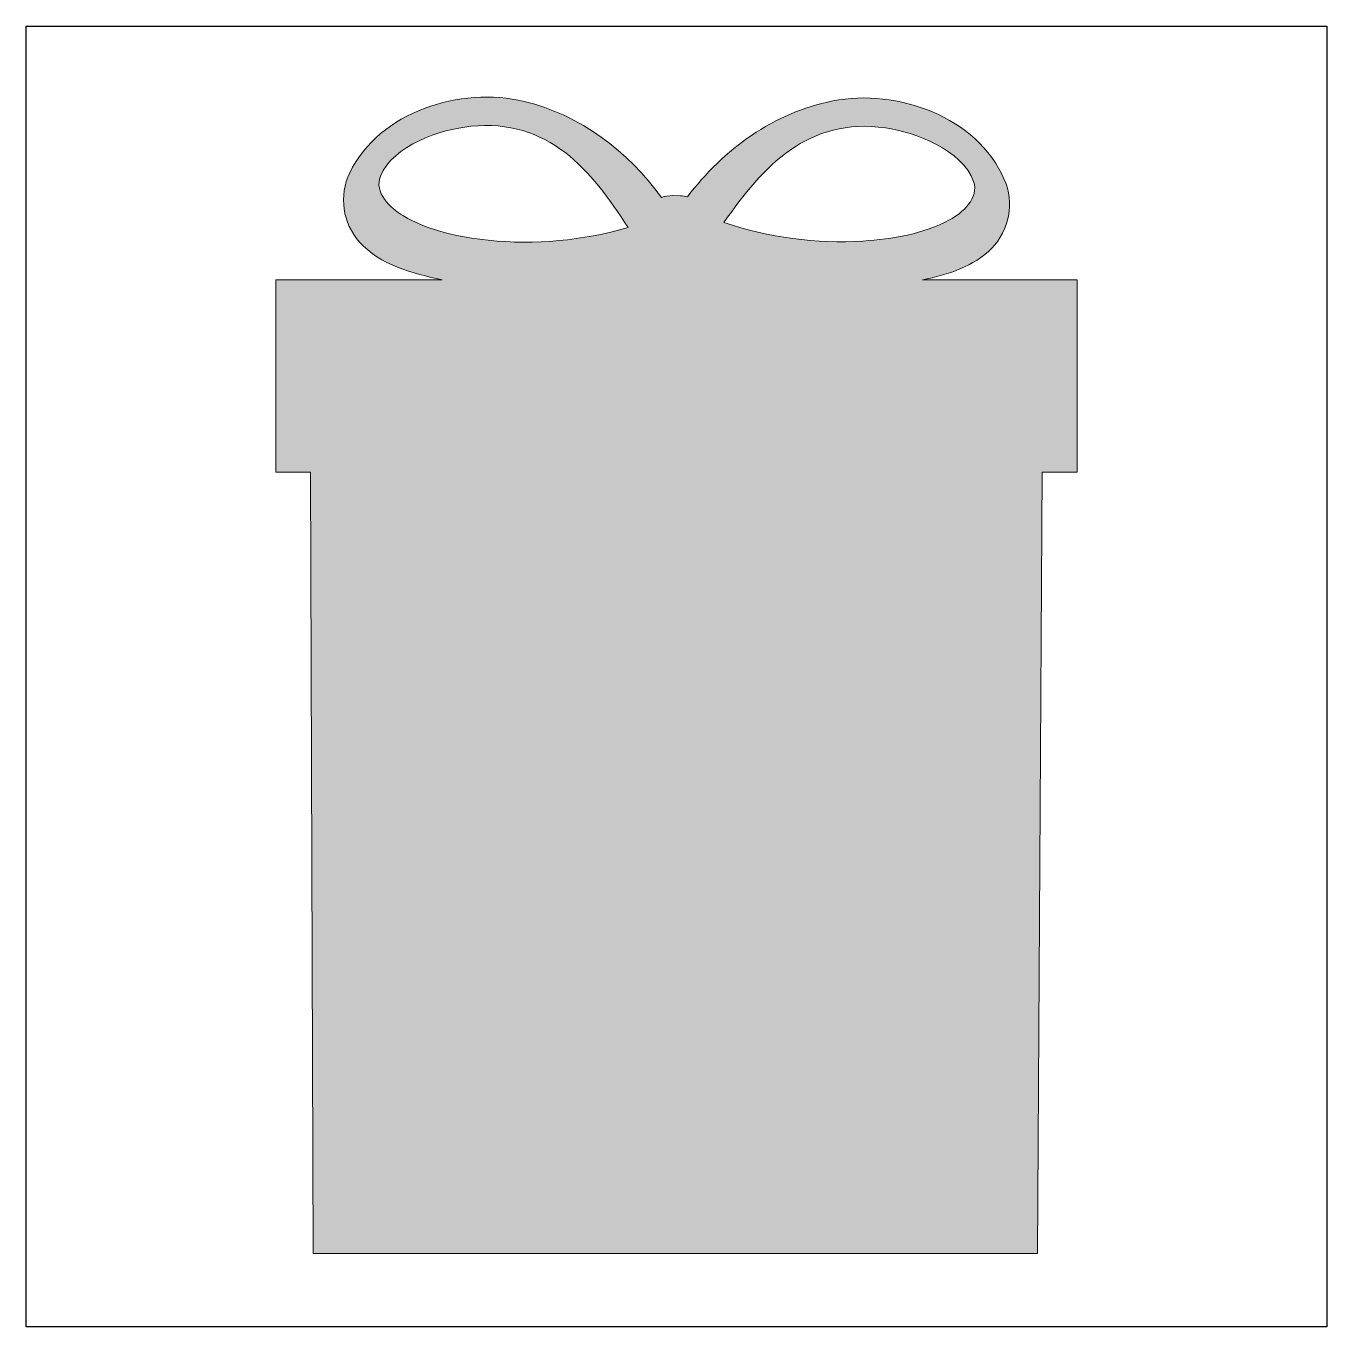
# Model space of a CAD drawing. Header units: inches. Extents: x 0 to 114, y 0 to 114.
import ezdxf

# ---------------------------------------------------------------- set-up
doc = ezdxf.new("R2010")
doc.units = ezdxf.units.IN
doc.header["$MEASUREMENT"] = 0
doc.layers.add('Image Background', color=7, linetype='Continuous')
doc.layers.add('Layer 1', color=7, linetype='Continuous')
picture_1 = doc.add_image_def('image1.png', size_in_pixel=(1350, 1350))

msp = doc.modelspace()

# ---------------------------------------------------------------- hatches: boundary and pattern name
at = {"layer": 'Layer 1', "true_color": 0xba3c2e}
h = msp.add_hatch(color=15, dxfattribs=at)
h.dxf.hatch_style = 2
edge = h.paths.add_edge_path()
edge.add_spline(control_points=[(92.36, 92.01), (92.36, 92.01), (78.77, 92.01), (78.77, 92.01), (80.99, 92.45), (83.29, 93.18), (84.85, 94.78), (86.39, 96.37), (86.84, 98.77), (85.95, 100.83), (83.57, 106.31), (76.53, 108.83), (70.89, 107.72), (65.71, 106.7), (61.27, 103.47), (58.12, 99.3), (57.92, 99.35), (57.71, 99.38), (57.49, 99.39), (57.49, 99.39), (56.83, 99.4), (56.83, 99.4), (56.48, 99.41), (56.14, 99.35), (55.82, 99.24), (52.87, 103.29), (48.71, 106.49), (43.78, 107.67), (38.19, 109.01), (31.05, 106.79), (28.44, 101.41), (27.47, 99.39), (27.82, 96.97), (29.3, 95.32), (31.09, 93.32), (33.98, 92.53), (36.56, 92.01), (36.56, 92.01), (21.94, 92.01), (21.94, 92.01), (21.94, 92.01), (21.94, 75.11), (21.94, 75.11), (21.94, 75.11), (24.98, 75.11), (24.98, 75.11), (24.98, 75.11), (25.22, 6.45), (25.22, 6.45), (25.22, 6.45), (88.86, 6.45), (88.86, 6.45), (88.86, 6.45), (89.29, 75.11), (89.29, 75.11), (89.29, 75.11), (92.36, 75.11), (92.36, 75.11), (92.36, 75.11), (92.36, 92.01), (92.36, 92.01)], knot_values=[0, 0, 0, 0, 1, 1, 1, 2, 2, 2, 3, 3, 3, 4, 4, 4, 5, 5, 5, 6, 6, 6, 7, 7, 7, 8, 8, 8, 9, 9, 9, 10, 10, 10, 11, 11, 11, 12, 12, 12, 13, 13, 13, 14, 14, 14, 15, 15, 15, 16, 16, 16, 17, 17, 17, 18, 18, 18, 19, 19, 19, 20, 20, 20, 20], degree=3, periodic=1)
edge = h.paths.add_edge_path()
edge.add_spline(control_points=[(75.51, 105.35), (78.13, 104.97), (82.24, 103.43), (83.25, 100.63), (83.76, 99.2), (82.27, 97.87), (81.14, 97.26), (78.85, 96.04), (76.12, 95.57), (73.56, 95.41), (69.42, 95.15), (65.25, 95.72), (61.32, 97.04), (64.74, 101.96), (68.73, 106.33), (75.51, 105.35)], knot_values=[0, 0, 0, 0, 1, 1, 1, 2, 2, 2, 3, 3, 3, 4, 4, 4, 5, 5, 5, 5], degree=3, periodic=1)
edge = h.paths.add_edge_path()
edge.add_spline(control_points=[(31.14, 101.1), (32.26, 103.85), (36.43, 105.22), (39.07, 105.49), (45.88, 106.19), (49.68, 101.66), (52.89, 96.59), (48.91, 95.44), (44.73, 95.05), (40.6, 95.48), (38.05, 95.75), (35.34, 96.33), (33.11, 97.64), (32, 98.3), (30.56, 99.69), (31.14, 101.1)], knot_values=[0, 0, 0, 0, 1, 1, 1, 2, 2, 2, 3, 3, 3, 4, 4, 4, 5, 5, 5, 5], degree=3, periodic=1)

# ---------------------------------------------------------------- linework, layer by layer
at = {"layer": 'Layer 1', "lineweight": 0}
for points, knots in [([(92.36, 92.01), (92.36, 92.01), (78.77, 92.01), (78.77, 92.01), (80.99, 92.45), (83.29, 93.18), (84.85, 94.78), (86.39, 96.37), (86.84, 98.77), (85.95, 100.83), (83.57, 106.31), (76.53, 108.83), (70.89, 107.72), (65.71, 106.7), (61.27, 103.47), (58.12, 99.3), (57.92, 99.35), (57.71, 99.38), (57.49, 99.39), (57.49, 99.39), (56.83, 99.4), (56.83, 99.4), (56.48, 99.41), (56.14, 99.35), (55.82, 99.24), (52.87, 103.29), (48.71, 106.49), (43.78, 107.67), (38.19, 109.01), (31.05, 106.79), (28.44, 101.41), (27.47, 99.39), (27.82, 96.97), (29.3, 95.32), (31.09, 93.32), (33.98, 92.53), (36.56, 92.01), (36.56, 92.01), (21.94, 92.01), (21.94, 92.01), (21.94, 92.01), (21.94, 75.11), (21.94, 75.11), (21.94, 75.11), (24.98, 75.11), (24.98, 75.11), (24.98, 75.11), (25.22, 6.45), (25.22, 6.45), (25.22, 6.45), (88.86, 6.45), (88.86, 6.45), (88.86, 6.45), (89.29, 75.11), (89.29, 75.11), (89.29, 75.11), (92.36, 75.11), (92.36, 75.11), (92.36, 75.11), (92.36, 92.01), (92.36, 92.01)], [0, 0, 0, 0, 1, 1, 1, 2, 2, 2, 3, 3, 3, 4, 4, 4, 5, 5, 5, 6, 6, 6, 7, 7, 7, 8, 8, 8, 9, 9, 9, 10, 10, 10, 11, 11, 11, 12, 12, 12, 13, 13, 13, 14, 14, 14, 15, 15, 15, 16, 16, 16, 17, 17, 17, 18, 18, 18, 19, 19, 19, 20, 20, 20, 20]), ([(75.51, 105.35), (78.13, 104.97), (82.24, 103.43), (83.25, 100.63), (83.76, 99.2), (82.27, 97.87), (81.14, 97.26), (78.85, 96.04), (76.12, 95.57), (73.56, 95.41), (69.42, 95.15), (65.25, 95.72), (61.32, 97.04), (64.74, 101.96), (68.73, 106.33), (75.51, 105.35)], [0, 0, 0, 0, 1, 1, 1, 2, 2, 2, 3, 3, 3, 4, 4, 4, 5, 5, 5, 5]), ([(31.14, 101.1), (32.26, 103.85), (36.43, 105.22), (39.07, 105.49), (45.88, 106.19), (49.68, 101.66), (52.89, 96.59), (48.91, 95.44), (44.73, 95.05), (40.6, 95.48), (38.05, 95.75), (35.34, 96.33), (33.11, 97.64), (32, 98.3), (30.56, 99.69), (31.14, 101.1)], [0, 0, 0, 0, 1, 1, 1, 2, 2, 2, 3, 3, 3, 4, 4, 4, 5, 5, 5, 5])]:
    msp.add_open_spline(points, degree=3, knots=knots, dxfattribs=at)

# ---------------------------------------------------------------- pictures from other files: only their frames are drawn
at = {"layer": 'Image Background'}
image = msp.add_image(picture_1, insert=(0, 0), size_in_units=(114.3, 114.3), dxfattribs=at)

doc.saveas('drawing.dxf')
